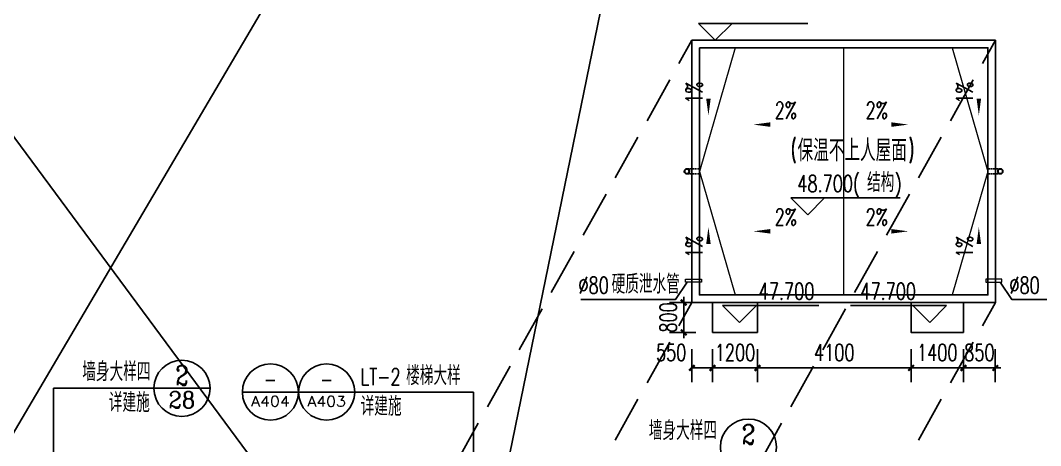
# Model space of a CAD drawing. Extents: x 1738711 to 2346805, y 1189731 to 2516152.
# Drawn here: x 1959184 to 1986423, y 2215126 to 2226476 of the extents above; entities that cross this region are included whole.
import ezdxf
from ezdxf.enums import TextEntityAlignment as Align

# ---------------------------------------------------------------- set-up
doc = ezdxf.new("R2010")
doc.units = 0
doc.header["$LTSCALE"] = 1000
doc.header["$MEASUREMENT"] = 0
doc.linetypes.add('DASH', pattern=[0.35, 0.25, -0.1])
doc.linetypes.add('复件 140224通州运河二期售楼部条件图_t3$0$X-ME SHAFT SH$0$X-B2$0$WATER_LINE', pattern=[0])
for name, color, linetype in [('AR-TEXT', 7, 'Continuous'), ('DIM_ELEV', 3, 'Continuous'), ('DIM_IDEN', 3, 'Continuous'), ('DIM_SYMB', 3, 'Continuous'), ('PUB_DIM', 3, 'Continuous'), ('PUB_TEXT', 7, 'Continuous'), ('WALL', 40, 'Continuous'), ('YS', 6, 'Continuous'), ('修改位置', 6, 'Continuous'), ('看线', 8, 'Continuous')]:
    doc.layers.add(name, color=color, linetype=linetype)
doc.layers.add('屋面水线', color=6, linetype='Continuous', lineweight=15)
doc.styles.add('_TCH_DIM', font='SIMPLEX', dxfattribs={"bigfont": 'GBCBIG'})
doc.styles.add('_TCH_DIM_T3', font='SIMPLEX', dxfattribs={"width": 0.705882, "bigfont": 'GBCBIG'})
doc.styles.add('_TCH_LABEL', font='COMPLEX', dxfattribs={"bigfont": 'GBCBIG'})
doc.styles.get("Standard").update_dxf_attribs({"font": 'gbenor.shx', "bigfont": 'gbcbig.shx'})
doc.dimstyles.new('_TCH_ARCH&&150', dxfattribs={"dimtxt": 446.25, "dimasz": 150, "dimexe": 375, "dimexo": 450, "dimgap": 189.375, "dimtad": 1, "dimdec": 0, "dimzin": 0, "dimdsep": 46, "dimtxsty": '_TCH_DIM_T3', "dimblk": 'ARCHTICK', "dimcen": 0.09, "dimclrt": 7, "dimazin": 2, "dimtfac": 1, "dimtdec": 0, "dimtix": 1, "dimtmove": 2, "dimatfit": 3, "dimfxl": 1, "dimtolj": 1, "dimtzin": 0, "dimarcsym": 0})

# ---------------------------------------------------------------- blocks, each defined once
blk = doc.blocks.new('A$C68B42598')
at = {"layer": 'YS'}
for radius in [70, 60]:
    blk.add_circle((70, 70), radius, dxfattribs=at)
blk = doc.blocks.new('_ArchTick')
at = {"color": 0, "linetype": 'ByBlock', "const_width": 0.4}
blk.add_lwpolyline([(-0.5, -0.5), (0.5, 0.5)], dxfattribs=at)
blk = doc.blocks.new('*D1984')
at = {"layer": 'Defpoints', "color": 0, "transparency": 16777216}
for p in [(1976894, 2218947), (1977664, 2218947), (1977664, 2218147)]:
    blk.add_point(p, dxfattribs=at)
at = {"layer": 'PUB_DIM', "color": 0, "lineweight": -2, "transparency": 16777216}
for p, q in [((1977214, 2218947), (1976519, 2218947)), ((1976894, 2218947), (1976894, 2219097)), ((1976894, 2218147), (1976894, 2218947)), ((1977214, 2218147), (1976519, 2218147)), ((1976894, 2218147), (1976894, 2217997))]:
    blk.add_line(p, q, dxfattribs=at)
at = {"layer": 'PUB_DIM', "color": 0, "lineweight": -2, "transparency": 16777216, "xscale": 150, "yscale": 150, "zscale": 150}
for p, rotation in [((1976894, 2218947), 270), ((1976894, 2218147), 90)]:
    blk.add_blockref('_ArchTick', p, dxfattribs=dict(at, rotation=rotation))
at = {"layer": 'PUB_DIM', "color": 7, "transparency": 16777216, "insert": (1976481, 2218547), "char_height": 446.2, "attachment_point": 5, "rotation": 90, "style": '_TCH_DIM_T3'}
blk.add_mtext('\\A1;800', dxfattribs=at)
blk = doc.blocks.new('*D1985')
at = {"layer": 'Defpoints', "color": 0, "transparency": 16777216}
for p in [(1977114, 2218147), (1977664, 2218147), (1977664, 2217198)]:
    blk.add_point(p, dxfattribs=at)
at = {"layer": 'PUB_DIM', "color": 0, "lineweight": -2, "transparency": 16777216}
for p, q in [((1977114, 2217697), (1977114, 2216823)), ((1977664, 2217697), (1977664, 2216823)), ((1977114, 2217198), (1977664, 2217198))]:
    blk.add_line(p, q, dxfattribs=at)
at = {"layer": 'PUB_DIM', "color": 0, "lineweight": -2, "transparency": 16777216, "xscale": 150, "yscale": 150, "zscale": 150, "rotation": 180}
blk.add_blockref('_ArchTick', (1977114, 2217198), dxfattribs=at)
at = {"layer": 'PUB_DIM', "color": 0, "lineweight": -2, "transparency": 16777216, "xscale": 150, "yscale": 150, "zscale": 150}
blk.add_blockref('_ArchTick', (1977664, 2217198), dxfattribs=at)
at = {"layer": 'PUB_DIM', "color": 7, "transparency": 16777216, "insert": (1976559, 2217610), "char_height": 446.2, "attachment_point": 5, "style": '_TCH_DIM_T3'}
blk.add_mtext('\\A1;550', dxfattribs=at)
blk = doc.blocks.new('*D1986')
at = {"layer": 'Defpoints', "color": 0, "transparency": 16777216}
for p in [(1977664, 2218147), (1978864, 2218147), (1978864, 2217198)]:
    blk.add_point(p, dxfattribs=at)
at = {"layer": 'PUB_DIM', "color": 0, "lineweight": -2, "transparency": 16777216}
for p, q in [((1977664, 2217697), (1977664, 2216823)), ((1978864, 2217697), (1978864, 2216823)), ((1977664, 2217198), (1977514, 2217198)), ((1977664, 2217198), (1978864, 2217198)), ((1978864, 2217198), (1979014, 2217198))]:
    blk.add_line(p, q, dxfattribs=at)
at = {"layer": 'PUB_DIM', "color": 0, "lineweight": -2, "transparency": 16777216, "xscale": 150, "yscale": 150, "zscale": 150}
blk.add_blockref('_ArchTick', (1977664, 2217198), dxfattribs=at)
at = {"layer": 'PUB_DIM', "color": 0, "lineweight": -2, "transparency": 16777216, "xscale": 150, "yscale": 150, "zscale": 150, "rotation": 180}
blk.add_blockref('_ArchTick', (1978864, 2217198), dxfattribs=at)
at = {"layer": 'PUB_DIM', "color": 7, "transparency": 16777216, "insert": (1978264, 2217610), "char_height": 446.2, "attachment_point": 5, "style": '_TCH_DIM_T3'}
blk.add_mtext('\\A1;1200', dxfattribs=at)
blk = doc.blocks.new('*D1987')
at = {"layer": 'Defpoints', "color": 0, "transparency": 16777216}
for p in [(1978864, 2218147), (1982964, 2218147), (1982964, 2217198)]:
    blk.add_point(p, dxfattribs=at)
at = {"layer": 'PUB_DIM', "color": 0, "lineweight": -2, "transparency": 16777216}
for p, q in [((1978864, 2217697), (1978864, 2216823)), ((1982964, 2217697), (1982964, 2216823)), ((1978864, 2217198), (1982964, 2217198))]:
    blk.add_line(p, q, dxfattribs=at)
at = {"layer": 'PUB_DIM', "color": 0, "lineweight": -2, "transparency": 16777216, "xscale": 150, "yscale": 150, "zscale": 150, "rotation": 180}
blk.add_blockref('_ArchTick', (1978864, 2217198), dxfattribs=at)
at = {"layer": 'PUB_DIM', "color": 0, "lineweight": -2, "transparency": 16777216, "xscale": 150, "yscale": 150, "zscale": 150}
blk.add_blockref('_ArchTick', (1982964, 2217198), dxfattribs=at)
at = {"layer": 'PUB_DIM', "color": 7, "transparency": 16777216, "insert": (1980914, 2217610), "char_height": 446.2, "attachment_point": 5, "style": '_TCH_DIM_T3'}
blk.add_mtext('\\A1;4100', dxfattribs=at)
blk = doc.blocks.new('*D1988')
at = {"layer": 'Defpoints', "color": 0, "transparency": 16777216}
for p in [(1982964, 2218147), (1984364, 2218147), (1984364, 2217198)]:
    blk.add_point(p, dxfattribs=at)
at = {"layer": 'PUB_DIM', "color": 0, "lineweight": -2, "transparency": 16777216}
for p, q in [((1982964, 2217697), (1982964, 2216823)), ((1984364, 2217697), (1984364, 2216823)), ((1982964, 2217198), (1982814, 2217198)), ((1982964, 2217198), (1984364, 2217198)), ((1984364, 2217198), (1984514, 2217198))]:
    blk.add_line(p, q, dxfattribs=at)
at = {"layer": 'PUB_DIM', "color": 0, "lineweight": -2, "transparency": 16777216, "xscale": 150, "yscale": 150, "zscale": 150}
blk.add_blockref('_ArchTick', (1982964, 2217198), dxfattribs=at)
at = {"layer": 'PUB_DIM', "color": 0, "lineweight": -2, "transparency": 16777216, "xscale": 150, "yscale": 150, "zscale": 150, "rotation": 180}
blk.add_blockref('_ArchTick', (1984364, 2217198), dxfattribs=at)
at = {"layer": 'PUB_DIM', "color": 7, "transparency": 16777216, "insert": (1983664, 2217610), "char_height": 446.2, "attachment_point": 5, "style": '_TCH_DIM_T3'}
blk.add_mtext('\\A1;1400', dxfattribs=at)
blk = doc.blocks.new('*D1989')
at = {"layer": 'Defpoints', "color": 0, "transparency": 16777216}
for p in [(1984364, 2218147), (1985214, 2218147), (1985214, 2217198)]:
    blk.add_point(p, dxfattribs=at)
at = {"layer": 'PUB_DIM', "color": 0, "lineweight": -2, "transparency": 16777216}
for p, q in [((1984364, 2217697), (1984364, 2216823)), ((1985214, 2217697), (1985214, 2216823)), ((1984364, 2217198), (1984214, 2217198)), ((1984364, 2217198), (1985214, 2217198)), ((1985214, 2217198), (1985364, 2217198))]:
    blk.add_line(p, q, dxfattribs=at)
at = {"layer": 'PUB_DIM', "color": 0, "lineweight": -2, "transparency": 16777216, "xscale": 150, "yscale": 150, "zscale": 150}
blk.add_blockref('_ArchTick', (1984364, 2217198), dxfattribs=at)
at = {"layer": 'PUB_DIM', "color": 0, "lineweight": -2, "transparency": 16777216, "xscale": 150, "yscale": 150, "zscale": 150, "rotation": 180}
blk.add_blockref('_ArchTick', (1985214, 2217198), dxfattribs=at)
at = {"layer": 'PUB_DIM', "color": 7, "transparency": 16777216, "insert": (1984789, 2217610), "char_height": 446.2, "attachment_point": 5, "style": '_TCH_DIM_T3'}
blk.add_mtext('\\A1;850', dxfattribs=at)

msp = doc.modelspace()

# ---------------------------------------------------------------- linework, layer by layer
at = {"layer": 'DIM_ELEV'}
for p, q in [((1977736.6, 2225946.9), (1977286.6, 2226396.9)), ((1977286.6, 2226396.9), (1980208, 2226396.9)), ((1977736.6, 2225946.9), (1978186.6, 2226396.9)), ((1980204.6, 2221289.4), (1979754.6, 2221739.4)), ((1979754.6, 2221739.4), (1982676, 2221739.4)), ((1980204.6, 2221289.4), (1980654.6, 2221739.4)), ((1978384.2, 2218414.9), (1977934.2, 2218864.9)), ((1977934.2, 2218864.9), (1980502.9, 2218864.9)), ((1978384.2, 2218414.9), (1978834.2, 2218864.9)), ((1983913.1, 2218864.9), (1981344.4, 2218864.9)), ((1983463.1, 2218414.9), (1983013.1, 2218864.9)), ((1983463.1, 2218414.9), (1983913.1, 2218864.9))]:
    msp.add_line(p, q, dxfattribs=at)
at = {"layer": 'DIM_IDEN'}
for p, q in [((1960070, 2216655.3), (1962746.9, 2216655.3)), ((1960070, 2205226.8), (1960070, 2216655.3)), ((1964246.9, 2216655.3), (1962746.9, 2216655.3)), ((1966609.9, 2216555.3), (1965109.9, 2216555.3)), ((1968109.9, 2216555.3), (1966609.9, 2216555.3)), ((1971278.2, 2216555.3), (1968109.9, 2216555.3)), ((1971278.2, 2204378.7), (1971278.2, 2216555.3))]:
    msp.add_line(p, q, dxfattribs=at)
for centre in [(1963496.9, 2216655.3), (1965859.9, 2216555.3), (1967359.9, 2216555.3), (1978623, 2215084.6)]:
    msp.add_circle(centre, 750, dxfattribs=at)
at = {"layer": 'DIM_SYMB'}
for points in [[(1977554.6, 2225070.7, 0, 0, 0), (1977554.6, 2223938.1, 0, 120, 0), (1977554.6, 2224388.1, 0, 0, 0)], [(1984774.1, 2225070.7, 0, 0, 0), (1984774.1, 2223938.1, 0, 120, 0), (1984774.1, 2224388.1, 0, 0, 0)], [(1980464.3, 2223695.1, 0, 0, 0), (1978752.9, 2223695.1, 0, 120, 0), (1979202.9, 2223695.1, 0, 0, 0)], [(1981180.5, 2223695.1, 0, 0, 0), (1982891.9, 2223695.1, 0, 120, 0), (1982441.9, 2223695.1, 0, 0, 0)], [(1977554.6, 2219823.2, 0, 0, 0), (1977554.6, 2220955.8, 0, 120, 0), (1977554.6, 2220505.8, 0, 0, 0)], [(1984774.1, 2219823.2, 0, 0, 0), (1984774.1, 2220955.8, 0, 120, 0), (1984774.1, 2220505.8, 0, 0, 0)], [(1980464.3, 2220845.9, 0, 0, 0), (1978752.9, 2220845.9, 0, 120, 0), (1979202.9, 2220845.9, 0, 0, 0)], [(1981180.5, 2220845.9, 0, 0, 0), (1982891.9, 2220845.9, 0, 120, 0), (1982441.9, 2220845.9, 0, 0, 0)]]:
    msp.add_lwpolyline(points, format="xyseb", dxfattribs=at)
for points in [[(1974145.2, 2219025.9), (1976677, 2219025.9), (1976988.6, 2219486.1)], [(1988183.5, 2219025.9), (1985651.7, 2219025.9), (1985340.1, 2219486.1)]]:
    msp.add_lwpolyline(points, dxfattribs=at)
at = {"layer": 'WALL', "linetype": '复件 140224通州运河二期售楼部条件图_t3$0$X-ME SHAFT SH$0$X-B2$0$WATER_LINE'}
for points in [[(1977114.3, 2225946.9), (1985214.3, 2225946.9), (1985214.3, 2218946.9), (1977114.3, 2218946.9)], [(1977314.3, 2225746.9), (1985014.3, 2225746.9), (1985014.3, 2219146.9), (1977314.3, 2219146.9)]]:
    msp.add_lwpolyline(points, close=True, dxfattribs=at)
for points in [[(1977664.3, 2218946.9), (1977664.3, 2218146.9), (1978864.3, 2218146.9), (1978864.3, 2218946.9)], [(1982964.3, 2218946.9), (1982964.3, 2218146.9), (1984364.3, 2218146.9), (1984364.3, 2218946.9)]]:
    msp.add_lwpolyline(points, dxfattribs=at)
at = {"layer": '修改位置', "ltscale": 0.5}
msp.add_line((1939067.3, 2250297.6), (1974241.9, 2202782.2), dxfattribs=at)
for points in [[(2019619.9, 2250297.6), (1979503.6, 2250297.6), (1953784.6, 2206619.4)], [(1979503.6, 2250297.6), (1970641.6, 2207056.4)]]:
    msp.add_lwpolyline(points, dxfattribs=at)
at = {"layer": '屋面水线'}
msp.add_line((1981164.3, 2225746.9), (1981164.3, 2219146.9), dxfattribs=at)
for points in [[(1978265.2, 2225746.9), (1977314.3, 2222446.9), (1978265.2, 2219146.9)], [(1984063.5, 2225746.9), (1985014.3, 2222446.9), (1984063.5, 2219146.9)]]:
    msp.add_lwpolyline(points, dxfattribs=at)
for points in [[(1976939, 2219564.6), (1977369.7, 2219564.6), (1977369.7, 2219486.1), (1976939, 2219486.1)], [(1985389.7, 2219564.6), (1984959, 2219564.6), (1984959, 2219486.1), (1985389.7, 2219486.1)]]:
    msp.add_lwpolyline(points, close=True, dxfattribs=at)
at = {"layer": '看线', "linetype": 'DASH', "ltscale": 5}
for p, q in [((1965684.6, 2205459.1), (1977114.3, 2225946.9)), ((1973784.6, 2205459.1), (1985214.3, 2225946.9)), ((1965684.6, 2198459.1), (1977114.3, 2218946.9)), ((1973784.6, 2198459.1), (1985214.3, 2218946.9))]:
    msp.add_line(p, q, dxfattribs=at)
at = {"layer": '看线', "linetype": 'DASH', "ltscale": 0.2}
for p, q in [((1976980.1, 2222516.9), (1977314.3, 2222516.9)), ((1976980.1, 2222376.9), (1977314.3, 2222376.9)), ((1985348.6, 2222516.9), (1985014.3, 2222516.9)), ((1985348.6, 2222376.9), (1985014.3, 2222376.9))]:
    msp.add_line(p, q, dxfattribs=at)

# ---------------------------------------------------------------- block references
at = {"layer": 'YS'}
msp.add_blockref('A$C68B42598', (1976910.1, 2222376.9), dxfattribs=at)
at = {"layer": 'YS', "xscale": -1}
msp.add_blockref('A$C68B42598', (1985418.6, 2222376.9), dxfattribs=at)

# ---------------------------------------------------------------- texts
at = {"layer": 'AR-TEXT'}
for s, height, p in [('(', 600, (1979734.3, 2222714)), ('保温不上人屋面', 578.72, (1979934.3, 2222714)), (')', 600, (1982883.3, 2222714))]:
    msp.add_text(s, height=height, dxfattribs=at).set_placement(p)
at = {"layer": 'PUB_TEXT', "color": 7, "style": '_TCH_DIM', "width": 0.705882}
for p in [(1977397.1, 2224249.4), (1984616.6, 2224249.4), (1977397.1, 2220134.5), (1984616.6, 2220134.5)]:
    msp.add_text('1%%%', height=446.25, rotation=90, dxfattribs=at).set_placement(p)
for s, height, p in [('2%%%', 446.25, (1979323.6, 2223852.6)), ('2%%%', 446.25, (1981751.2, 2223852.6)), ('48.700(', 446.25, (1979928.8, 2221896.9)), (')', 446.2, (1982526, 2221896.9)), ('2%%%', 446.25, (1979323.6, 2221003.4)), ('2%%%', 446.25, (1981751.2, 2221003.4)), ('%%c80', 446.25, (1974083.4, 2219183.4)), ('47.700', 446.25, (1978897.9, 2219022.4)), ('47.700', 446.25, (1981611.4, 2219022.4)), ('%%c80', 446.25, (1985589.9, 2219183.4)), ('LT-2', 446.25, (1968267.4, 2216740.7))]:
    msp.add_text(s, height=height, dxfattribs=at).set_placement(p)
at = {"layer": 'PUB_TEXT', "color": 7, "style": '_TCH_DIM'}
for s, p in [('结构', (1981788.8, 2221896.9)), ('硬质泄水管', (1974968.4, 2219183.4)), ('墙身大样四', (1960835.7, 2216846.3)), ('楼梯大样', (1969482.4, 2216740.7)), ('详建施', (1961545, 2216023.1)), ('详建施', (1968267.4, 2215923.1)), ('墙身大样四', (1975961.8, 2215275.7))]:
    msp.add_text(s, height=506.38, dxfattribs=at).set_placement(p)
at = {"layer": 'PUB_TEXT', "color": 7, "style": '_TCH_LABEL'}
for s, height, p, p2 in [('2', 522, (1963322.9, 2216738.3), (1963670.9, 2216738.3)), ('28', 439.31, (1963141.3, 2216127.6), (1963852.5, 2216127.6)), ('A404', 277.98, (1965343.7, 2216170.9), (1966376.1, 2216170.9)), ('A403', 283.33, (1966847.2, 2216166.3), (1967872.6, 2216166.3)), ('2', 522, (1978449, 2215167.6), (1978797, 2215167.6))]:
    msp.add_text(s, height=height, dxfattribs=at).set_placement(p, p2, align=Align.FIT)
at = {"layer": 'PUB_TEXT', "color": 7, "style": '_TCH_LABEL', "width": 0.777778}
for p, p2 in [((1965685.9, 2216638.3), (1966033.9, 2216638.3)), ((1967185.9, 2216638.3), (1967533.9, 2216638.3))]:
    msp.add_text('-', height=522, dxfattribs=at).set_placement(p, p2, align=Align.FIT)

# ---------------------------------------------------------------- dimensions: what is measured, and where the dimension line sits
at = {"layer": 'PUB_DIM'}
for p1, p2, distance, picture, middle in [((1977664.3, 2218146.9), (1977664.3, 2218946.9), 770.6, '*D1984', (1976481.2, 2218546.9)), ((1977664.3, 2218146.9), (1978864.3, 2218146.9), -949.1, '*D1986', (1978264.3, 2217610.3)), ((1978864.3, 2218146.9), (1982964.3, 2218146.9), -949.1, '*D1987', (1980914.3, 2217610.3)), ((1982964.3, 2218146.9), (1984364.3, 2218146.9), -949.1, '*D1988', (1983664.3, 2217610.3)), ((1984364.3, 2218146.9), (1985214.3, 2218146.9), -949.1, '*D1989', (1984789.3, 2217610.3))]:
    dim = msp.add_aligned_dim(p1=p1, p2=p2, distance=distance, dimstyle='_TCH_ARCH&&150', dxfattribs=at)
    dim.commit()
    dim.dimension.update_dxf_attribs({"geometry": picture, "text_midpoint": middle})
dim = msp.add_linear_dim(base=(1977664.3, 2217197.8), p1=(1977114.3, 2218146.9), p2=(1977664.3, 2218146.9), angle=360, dimstyle='_TCH_ARCH&&150', dxfattribs=at)
dim.commit()
dim.dimension.update_dxf_attribs({"geometry": '*D1985', "text_midpoint": (1976559.3, 2217610.3), "dimtype": 129})

doc.saveas('drawing.dxf')
